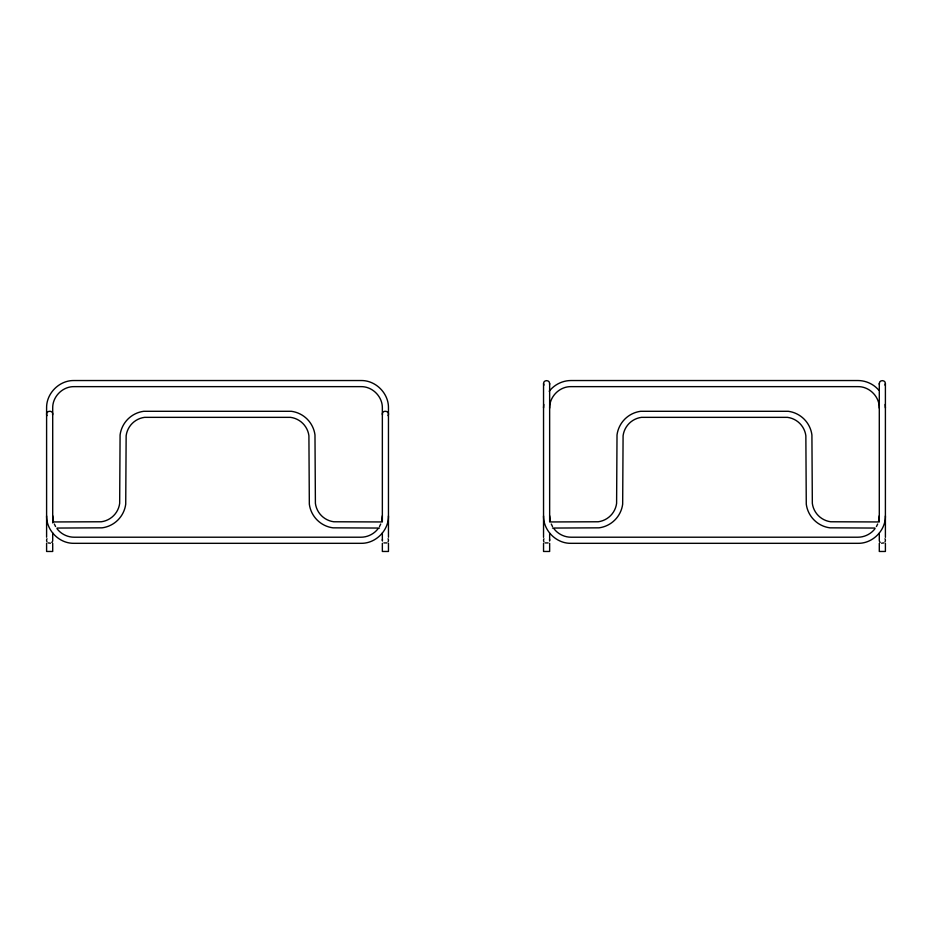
<?xml version="1.0" encoding="UTF-8"?>
<svg xmlns="http://www.w3.org/2000/svg" width="932" height="932" viewBox="0 0 932 932"><rect width="100%" height="100%" fill="white"/><g stroke="black" fill="none" stroke-linecap="round" stroke-linejoin="round"><path stroke-width="1.4" d="M382.353 515.757L381.619 521.384M388.458 515.955C388.726 530.564 375.701 543.589 361.092 543.321L73.966 543.321C59.357 543.589 46.332 530.564 46.6 515.955M543.542 407.901L543.764 404.418M549.647 408.111C549.356 396.613 559.619 386.349 571.106 386.64L857.824 386.64C869.323 386.349 879.575 396.613 879.295 408.111M879.295 515.757L878.561 521.384M885.4 515.955C885.668 530.564 872.643 543.589 858.034 543.321L570.908 543.321C556.299 543.589 543.274 530.564 543.542 515.955M52.6 414.903C53.905 409.369 44.317 410.639 47.008 415.637M543.542 537.345L543.542 383.588C543.391 379.662 549.787 379.662 549.647 383.588L549.647 521.955L598.216 521.769A21.354 21.354 0 0 0 616.6 503.385L617.019 434.941A27.482 27.482 0 0 1 640.68 411.292L788.262 411.292A27.482 27.482 0 0 1 811.912 434.941L812.331 503.385A21.354 21.354 0 0 0 830.727 521.769L879.295 521.955L879.295 383.588C879.144 379.662 885.551 379.662 885.4 383.588L885.4 537.345M549.542 384.38L549.647 383.588M885.4 383.588L884.992 385.114M388.05 415.637C390.741 410.639 381.153 409.369 382.458 414.903M379.487 526.533L380.722 524.029M876.429 526.533L877.664 524.029M377.938 528.863C373.93 534.083 367.476 537.228 360.894 537.216L74.176 537.216C67.593 537.228 61.139 534.083 57.12 528.863M549.204 391.277C554.319 384.636 562.52 380.559 570.908 380.536L858.034 380.536C865.991 380.582 873.89 384.194 878.934 390.38M874.88 528.863C870.861 534.083 864.407 537.228 857.824 537.216L571.106 537.216C564.524 537.228 558.07 534.083 554.062 528.863M386.931 542.913L383.879 542.913M548.121 542.913L545.069 542.913M883.874 542.913L881.556 543.216M50.444 543.216L48.126 542.913M52.705 521.955L101.273 521.769A21.354 21.354 0 0 0 119.669 503.385L120.088 434.941A27.482 27.482 0 0 1 143.738 411.292L291.32 411.292A27.482 27.482 0 0 1 314.981 434.941L315.4 503.385A21.354 21.354 0 0 0 333.784 521.769L382.353 521.955L382.353 408.111C382.644 396.613 372.381 386.349 360.894 386.64L74.176 386.64C62.677 386.349 52.425 396.613 52.705 408.111L52.705 522.934M57.003 528.06L102.077 527.838A27.482 27.482 0 0 0 125.727 504.177L126.146 435.745A21.354 21.354 0 0 1 144.542 417.35L290.528 417.35A21.354 21.354 0 0 1 308.911 435.745L309.331 504.177A27.482 27.482 0 0 0 332.98 527.838L379.487 528.06M552.513 528.06L599.02 527.838A27.482 27.482 0 0 0 622.669 504.177L623.089 435.745A21.354 21.354 0 0 1 641.472 417.35L787.458 417.35A21.354 21.354 0 0 1 805.854 435.745L806.273 504.177A27.482 27.482 0 0 0 829.923 527.838L874.997 528.06M551.278 524.029L552.513 526.533M54.336 524.029L55.571 526.533M543.95 385.114L543.542 383.588M550.381 521.384L549.647 515.757M53.439 521.384L52.705 515.757M879.295 383.588L879.4 384.38M885.167 404.418L885.4 407.901M885.4 543.321L885.4 551.464L879.295 551.464L879.295 543.321M879.295 533.221L879.295 540.269A3.052 3.052 0 0 0 880.192 542.436M549.647 533.221L549.647 540.269M549.647 543.321L549.647 551.464L543.542 551.464L543.542 543.321M388.458 537.228L388.458 407.901C388.726 393.292 375.701 380.268 361.092 380.536L73.966 380.536C59.357 380.268 46.332 393.292 46.6 407.901L46.6 537.228M388.458 543.321L388.458 551.464L382.353 551.464L382.353 543.321M382.353 532.964L382.353 540.269M52.705 532.964L52.705 540.269A3.052 3.052 0 0 1 51.808 542.436M52.705 543.321L52.705 551.464L46.6 551.464L46.6 543.321M543.95 541.795A3.052 3.052 0 0 1 543.95 538.743M549.542 539.488A3.052 3.052 0 0 1 549.542 541.061M884.992 538.743A3.052 3.052 0 0 1 884.992 541.795M388.05 538.743A3.052 3.052 0 0 1 388.05 541.795M382.458 541.061A3.052 3.052 0 0 1 382.458 539.488M47.008 541.795A3.052 3.052 0 0 1 47.008 538.743"/></g></svg>
